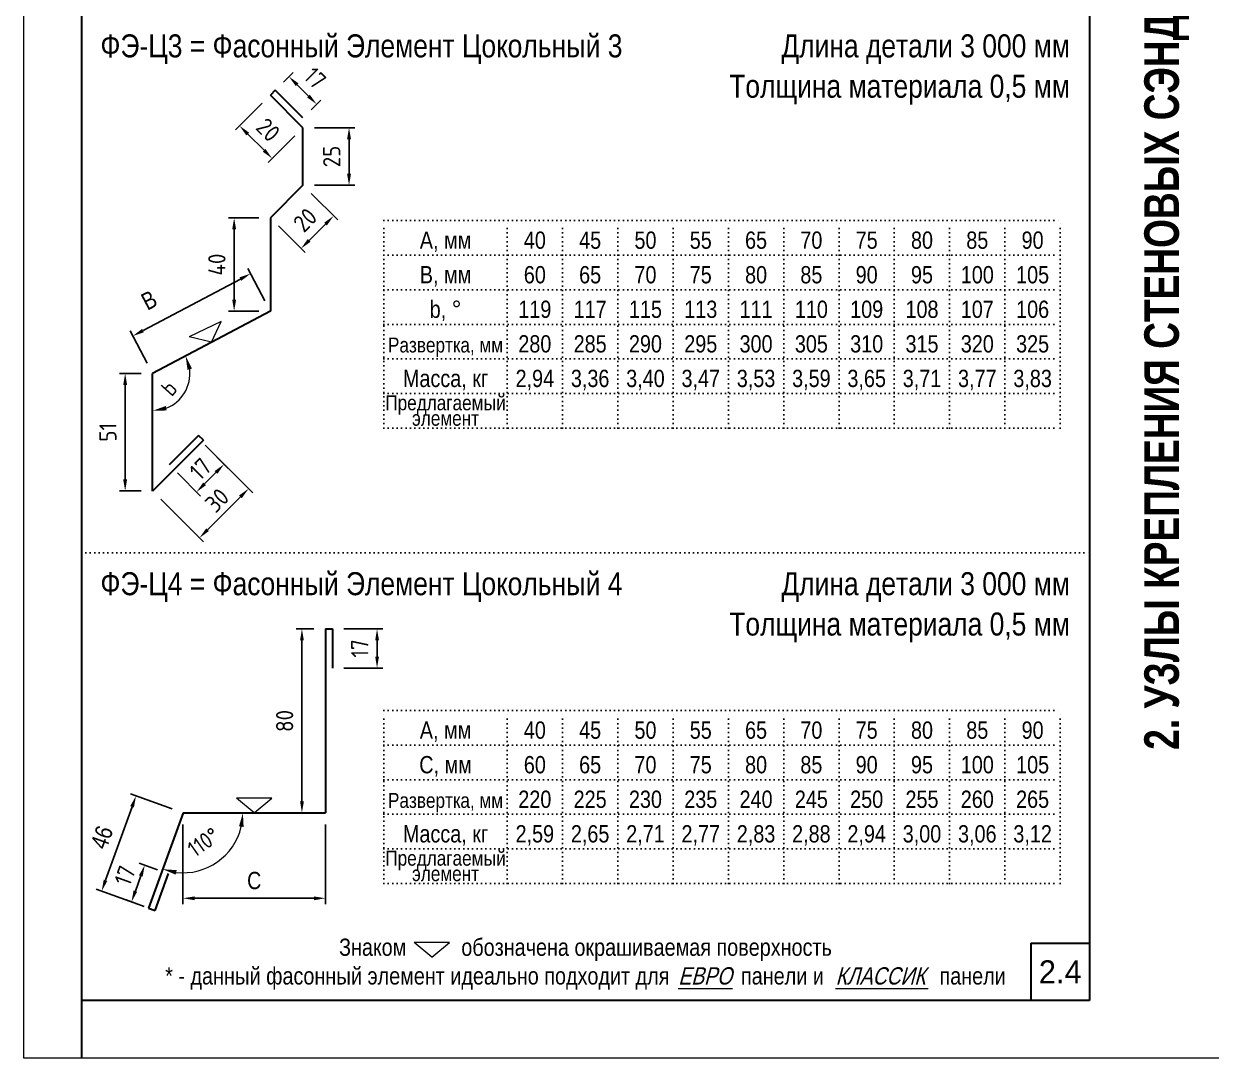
# Model space of a CAD drawing. Extents: x 5821 to 16321, y -13531 to 5774.
# Drawn here: x 8971 to 10002, y 4289 to 5187 of the extents above; entities that cross this region are included whole.
import ezdxf
from ezdxf.enums import TextEntityAlignment as Align

# ---------------------------------------------------------------- set-up
doc = ezdxf.new("R2010")
doc.units = 0
doc.header["$LTSCALE"] = 3
doc.linetypes.add('DOT2', pattern=[0.125, 0, -0.125])
doc.layers.get('0').update_dxf_attribs({"linetype": 'CONTINUOUS', "lineweight": 30})
doc.layers.get('DEFPOINTS').update_dxf_attribs({"linetype": 'CONTINUOUS'})
for name, color, linetype, lineweight in [('Logo', 1, 'CONTINUOUS', 9), ('new_fill', 8, 'CONTINUOUS', 13), ('RAZMER', 7, 'CONTINUOUS', 9), ('Нащельники', 1, 'CONTINUOUS', 30)]:
    doc.layers.add(name, color=color, linetype=linetype, lineweight=lineweight)
doc.layers.add('Punktir', color=7, linetype='CONTINUOUS')
doc.styles.add('LOGO', font='HATTEN.TTF')
doc.styles.add('ROMANS', font='romans.shx', dxfattribs={"width": 0.85})
doc.styles.add('style1', font='ARIALN.TTF')
doc.styles.add('style2', font='impact.TTF')
doc.styles.add('курсив', font='ARIAL.TTF', dxfattribs={"width": 0.8, "oblique": 15})
doc.dimstyles.new('2.5', dxfattribs={"dimscale": 5, "dimtxt": 3, "dimasz": 2, "dimexe": 1, "dimexo": 2, "dimgap": 0, "dimtad": 0, "dimdec": 0, "dimlfac": 0.5, "dimzin": 9, "dimdsep": 46, "dimtxsty": 'ROMANS', "dimcen": -3, "dimdle": 1, "dimclrd": 256, "dimclre": 256, "dimclrt": 256, "dimadec": 0, "dimazin": 0, "dimtfac": 1, "dimtdec": 0, "dimtofl": 0, "dimtmove": 2, "dimatfit": 3, "dimfxl": 0, "dimtvp": 1, "dimtolj": 1, "dimtzin": 9, "dimarcsym": 0})
doc.dimstyles.get("Standard").update_dxf_attribs({"dimscale": 0, "dimtxt": 3, "dimasz": 3, "dimexe": 2.5, "dimexo": 2.5, "dimgap": 1.5, "dimtad": 0, "dimdec": 0, "dimzin": 9, "dimdsep": 46, "dimtxsty": 'ROMANS', "dimcen": -3, "dimdle": 1.25, "dimadec": 0, "dimazin": 0, "dimtfac": 0.75, "dimtdec": 0, "dimtofl": 0, "dimtmove": 2, "dimatfit": 3, "dimfxl": 0, "dimtvp": 1.5, "dimtolj": 1, "dimtzin": 0, "dimarcsym": 0})

# ---------------------------------------------------------------- blocks, each defined once
blk = doc.blocks.new('*D91')
at = {"layer": 'DEFPOINTS', "color": 0, "transparency": 16777216}
for p in [(9109.3, 4502.4), (9109.3, 4502.4), (9238.9, 4502.4), (9124.3, 4452.6), (9079.5, 4419.7)]:
    blk.add_point(p, dxfattribs=at)
at = {"layer": 'RAZMER', "color": 0, "lineweight": 0, "transparency": 16777216}
blk.add_arc((9109.3, 4502.4), 52, 263.4206, 346.7418, dxfattribs=at)
at = {"layer": 'RAZMER', "color": 0, "transparency": 16777216}
for points in [[(9157.9, 4490.7), (9161.9, 4490.2), (9161.3, 4502.4)], [(9102.9, 4448.8), (9103.8, 4452.7), (9091.7, 4453.5)]]:
    blk.add_solid(points, dxfattribs=at)
at = {"layer": 'RAZMER', "color": 0, "transparency": 16777216, "insert": (9127.1, 4477), "char_height": 14, "attachment_point": 5, "rotation": 35.0812, "style": 'ROMANS'}
blk.add_mtext('\\A1;110°', dxfattribs=at)
blk = doc.blocks.new('*D85')
at = {"layer": 'DEFPOINTS', "color": 0, "transparency": 16777216}
for p in [(9109.3, 4502.4), (9038.7, 4434.4), (9079.5, 4419.7)]:
    blk.add_point(p, dxfattribs=at)
at = {"layer": 'RAZMER', "lineweight": -2, "transparency": 16777216}
for p, q in [((9099.9, 4505.8), (9063.8, 4518.8)), ((9065.1, 4507.7), (9042.1, 4443.9)), ((9070.1, 4423.1), (9034, 4436.1))]:
    blk.add_line(p, q, dxfattribs=at)
at = {"layer": 'RAZMER', "transparency": 16777216}
for points in [[(9063.5, 4508.3), (9066.7, 4507.1), (9068.5, 4517.1)], [(9040.5, 4444.4), (9043.6, 4443.3), (9038.7, 4434.4)]]:
    blk.add_solid(points, dxfattribs=at)
at = {"layer": 'RAZMER', "transparency": 16777216, "insert": (9038.9, 4481.1), "char_height": 15, "attachment_point": 5, "rotation": 70.1623, "style": 'ROMANS'}
blk.add_mtext('\\A1;{\\ftxt|b0|i0|c204|p0;4\\ftxt|b0|i0|c0|p0;6}', dxfattribs=at)
blk = doc.blocks.new('*D86')
at = {"layer": 'DEFPOINTS', "color": 0, "transparency": 16777216}
for p in [(9096.7, 4449.7), (9064.6, 4425.1), (9085.1, 4417.7)]:
    blk.add_point(p, dxfattribs=at)
at = {"layer": 'RAZMER', "lineweight": -2, "transparency": 16777216}
for p, q in [((9087.3, 4453.1), (9071.4, 4458.8)), ((9072.7, 4447.7), (9068, 4434.5)), ((9075.7, 4421.1), (9059.9, 4426.8))]:
    blk.add_line(p, q, dxfattribs=at)
at = {"layer": 'RAZMER', "transparency": 16777216}
for points in [[(9071.1, 4448.2), (9074.3, 4447.1), (9076.1, 4457.1)], [(9066.4, 4435.1), (9069.5, 4433.9), (9064.6, 4425.1)]]:
    blk.add_solid(points, dxfattribs=at)
at = {"layer": 'RAZMER', "transparency": 16777216, "insert": (9058.9, 4448), "char_height": 15, "attachment_point": 5, "rotation": 70.1623, "style": 'ROMANS'}
blk.add_mtext('\\A1;17', dxfattribs=at)
blk = doc.blocks.new('*D87')
at = {"layer": 'DEFPOINTS', "color": 0, "transparency": 16777216}
for p in [(9109.3, 4502.4), (9232.9, 4502.4), (9232.9, 4428.3)]:
    blk.add_point(p, dxfattribs=at)
at = {"layer": 'RAZMER', "lineweight": -2, "transparency": 16777216}
for p, q in [((9109.3, 4492.4), (9109.3, 4423.3)), ((9232.9, 4492.4), (9232.9, 4423.3)), ((9119.3, 4428.3), (9222.9, 4428.3))]:
    blk.add_line(p, q, dxfattribs=at)
at = {"layer": 'RAZMER', "transparency": 16777216}
for points in [[(9119.3, 4429.9), (9119.3, 4426.6), (9109.3, 4428.3)], [(9222.9, 4429.9), (9222.9, 4426.6), (9232.9, 4428.3)]]:
    blk.add_solid(points, dxfattribs=at)
at = {"layer": 'RAZMER', "transparency": 16777216, "insert": (9171.1, 4443.6), "char_height": 15, "attachment_point": 5, "style": 'ROMANS'}
blk.add_mtext('\\A1;{\\ftxt|b0|i0|c204|p0;С}', dxfattribs=at)
blk = doc.blocks.new('*D73')
at = {"layer": 'DEFPOINTS', "color": 0, "transparency": 16777216}
for p in [(9189.4, 5129.6), (9225.3, 5117.5), (9213.4, 5105.6)]:
    blk.add_point(p, dxfattribs=at)
at = {"layer": 'RAZMER', "lineweight": -2, "transparency": 16777216}
for p, q in [((9196.4, 5136.7), (9204.8, 5145)), ((9208.3, 5134.4), (9218.2, 5124.5)), ((9220.5, 5112.7), (9228.8, 5121))]:
    blk.add_line(p, q, dxfattribs=at)
at = {"layer": 'RAZMER', "transparency": 16777216}
for points in [[(9209.5, 5135.6), (9207.1, 5133.3), (9201.2, 5141.5)], [(9219.4, 5125.7), (9217, 5123.4), (9225.3, 5117.5)]]:
    blk.add_solid(points, dxfattribs=at)
at = {"layer": 'RAZMER', "transparency": 16777216, "insert": (9223.9, 5140.1), "char_height": 15, "attachment_point": 5, "rotation": 315, "style": 'ROMANS'}
blk.add_mtext('\\A1;17', dxfattribs=at)
blk = doc.blocks.new('*D74')
at = {"layer": 'DEFPOINTS', "color": 0, "transparency": 16777216}
for p in [(9185.1, 5125.4), (9213.4, 5097.1), (9186.7, 5070.4)]:
    blk.add_point(p, dxfattribs=at)
at = {"layer": 'RAZMER', "lineweight": -2, "transparency": 16777216}
for p, q in [((9178.1, 5118.3), (9154.9, 5095.2)), ((9165.5, 5091.6), (9179.6, 5077.5)), ((9206.3, 5090), (9183.2, 5066.9))]:
    blk.add_line(p, q, dxfattribs=at)
at = {"layer": 'RAZMER', "transparency": 16777216}
for points in [[(9166.7, 5092.8), (9164.3, 5090.4), (9158.4, 5098.7)], [(9180.8, 5078.7), (9178.5, 5076.3), (9186.7, 5070.4)]]:
    blk.add_solid(points, dxfattribs=at)
at = {"layer": 'RAZMER', "transparency": 16777216, "insert": (9183.2, 5095.2), "char_height": 15, "attachment_point": 5, "rotation": 315, "style": 'ROMANS'}
blk.add_mtext('\\A1;20', dxfattribs=at)
blk = doc.blocks.new('*D75')
at = {"layer": 'DEFPOINTS', "color": 0, "transparency": 16777216}
for p in [(9213.4, 5097.1), (9213.4, 5047.1), (9253.4, 5047.1)]:
    blk.add_point(p, dxfattribs=at)
at = {"layer": 'RAZMER', "lineweight": -2, "transparency": 16777216}
for p, q in [((9223.4, 5097.1), (9258.4, 5097.1)), ((9253.4, 5087.1), (9253.4, 5057.1)), ((9223.4, 5047.1), (9258.4, 5047.1))]:
    blk.add_line(p, q, dxfattribs=at)
at = {"layer": 'RAZMER', "transparency": 16777216}
for points in [[(9251.7, 5087.1), (9255.1, 5087.1), (9253.4, 5097.1)], [(9251.7, 5057.1), (9255.1, 5057.1), (9253.4, 5047.1)]]:
    blk.add_solid(points, dxfattribs=at)
at = {"layer": 'RAZMER', "transparency": 16777216, "insert": (9238.4, 5072.1), "char_height": 15, "attachment_point": 5, "rotation": 90, "style": 'ROMANS'}
blk.add_mtext('\\A1;25', dxfattribs=at)
blk = doc.blocks.new('*D76')
at = {"layer": 'DEFPOINTS', "color": 0, "transparency": 16777216}
for p in [(9213.4, 5047.1), (9185.1, 5018.8), (9211.7, 4992.2)]:
    blk.add_point(p, dxfattribs=at)
at = {"layer": 'RAZMER', "lineweight": -2, "transparency": 16777216}
for p, q in [((9220.5, 5040), (9243.6, 5017)), ((9192.2, 5011.8), (9215.3, 4988.7)), ((9233, 5013.4), (9218.8, 4999.3))]:
    blk.add_line(p, q, dxfattribs=at)
at = {"layer": 'RAZMER', "transparency": 16777216}
for points in [[(9231.8, 5014.6), (9234.1, 5012.2), (9240, 5020.5)], [(9217.6, 5000.5), (9220, 4998.1), (9211.7, 4992.2)]]:
    blk.add_solid(points, dxfattribs=at)
at = {"layer": 'RAZMER', "transparency": 16777216, "insert": (9215.3, 5017), "char_height": 15, "attachment_point": 5, "rotation": 45, "style": 'ROMANS'}
blk.add_mtext('\\A1;20', dxfattribs=at)
blk = doc.blocks.new('*D77')
at = {"layer": 'DEFPOINTS', "color": 0, "transparency": 16777216}
for p in [(9185.1, 5018.8), (9153.7, 4937.9), (9185.1, 4937.9)]:
    blk.add_point(p, dxfattribs=at)
at = {"layer": 'RAZMER', "lineweight": -2, "transparency": 16777216}
for p, q in [((9175.1, 5018.8), (9148.7, 5018.8)), ((9153.7, 5008.8), (9153.7, 4947.9)), ((9175.1, 4937.9), (9148.7, 4937.9))]:
    blk.add_line(p, q, dxfattribs=at)
at = {"layer": 'RAZMER', "transparency": 16777216}
for points in [[(9152, 5008.8), (9155.4, 5008.8), (9153.7, 5018.8)], [(9152, 4947.9), (9155.4, 4947.9), (9153.7, 4937.9)]]:
    blk.add_solid(points, dxfattribs=at)
at = {"layer": 'RAZMER', "transparency": 16777216, "insert": (9138.7, 4978.3), "char_height": 15, "attachment_point": 5, "rotation": 90, "style": 'ROMANS'}
blk.add_mtext('\\A1;40', dxfattribs=at)
blk = doc.blocks.new('*D78')
at = {"layer": 'DEFPOINTS', "color": 0, "transparency": 16777216}
for p in [(9082.9, 4883.8), (9059.1, 4781.8), (9082.9, 4781.8)]:
    blk.add_point(p, dxfattribs=at)
at = {"layer": 'RAZMER', "lineweight": -2, "transparency": 16777216}
for p, q in [((9072.9, 4883.8), (9054.1, 4883.8)), ((9059.1, 4873.8), (9059.1, 4791.8)), ((9072.9, 4781.8), (9054.1, 4781.8))]:
    blk.add_line(p, q, dxfattribs=at)
at = {"layer": 'RAZMER', "transparency": 16777216}
for points in [[(9057.4, 4873.8), (9060.8, 4873.8), (9059.1, 4883.8)], [(9057.4, 4791.8), (9060.8, 4791.8), (9059.1, 4781.8)]]:
    blk.add_solid(points, dxfattribs=at)
at = {"layer": 'RAZMER', "transparency": 16777216, "insert": (9044.1, 4832.8), "char_height": 15, "attachment_point": 5, "rotation": 90, "style": 'ROMANS'}
blk.add_mtext('\\A1;51', dxfattribs=at)
blk = doc.blocks.new('*D79')
at = {"layer": 'DEFPOINTS', "color": 0, "transparency": 16777216}
for p in [(9185.1, 4937.9), (9065.7, 4916.3), (9082.9, 4883.8)]:
    blk.add_point(p, dxfattribs=at)
at = {"layer": 'RAZMER', "lineweight": -2, "transparency": 16777216}
for p, q in [((9180.4, 4946.7), (9165.6, 4974.8)), ((9159.1, 4965.7), (9074.6, 4921)), ((9078.3, 4892.6), (9063.4, 4920.7))]:
    blk.add_line(p, q, dxfattribs=at)
at = {"layer": 'RAZMER', "transparency": 16777216}
for points in [[(9158.3, 4967.2), (9159.8, 4964.2), (9167.9, 4970.4)], [(9073.8, 4922.5), (9075.3, 4919.5), (9065.7, 4916.3)]]:
    blk.add_solid(points, dxfattribs=at)
at = {"layer": 'RAZMER', "transparency": 16777216, "insert": (9079.9, 4947.4), "char_height": 15, "attachment_point": 5, "rotation": 27.8842, "style": 'ROMANS'}
blk.add_mtext('\\A1;{\\ftxt|b0|i0|c204|p0;В}', dxfattribs=at)
blk = doc.blocks.new('*D80')
at = {"layer": 'DEFPOINTS', "color": 0, "transparency": 16777216}
for p in [(9125.6, 4824.4), (9166.2, 4783.8), (9082.9, 4781.8)]:
    blk.add_point(p, dxfattribs=at)
at = {"layer": 'RAZMER', "lineweight": -2, "transparency": 16777216}
for p, q in [((9132.6, 4817.4), (9169.8, 4780.2)), ((9090, 4774.7), (9127.1, 4737.6)), ((9130.7, 4748.2), (9159.2, 4776.7))]:
    blk.add_line(p, q, dxfattribs=at)
at = {"layer": 'RAZMER', "transparency": 16777216}
for points in [[(9158, 4777.9), (9160.3, 4775.5), (9166.2, 4783.8)], [(9129.5, 4749.4), (9131.8, 4747), (9123.6, 4741.1)]]:
    blk.add_solid(points, dxfattribs=at)
at = {"layer": 'RAZMER', "transparency": 16777216, "insert": (9138.8, 4773.7), "char_height": 15, "attachment_point": 5, "rotation": 45, "style": 'ROMANS'}
blk.add_mtext('\\A1;30', dxfattribs=at)
blk = doc.blocks.new('*D81')
at = {"layer": 'DEFPOINTS', "color": 0, "transparency": 16777216}
for p in [(9185.1, 4937.9), (9082.9, 4883.8), (9082.9, 4883.8), (9114.7, 4877.4), (9082.9, 4833.8)]:
    blk.add_point(p, dxfattribs=at)
at = {"layer": 'RAZMER', "color": 0, "lineweight": 0, "transparency": 16777216}
blk.add_arc((9082.9, 4883.8), 32.4, 291.3525, 6.5317, dxfattribs=at)
at = {"layer": 'RAZMER', "color": 0, "transparency": 16777216}
for points in [[(9113.2, 4886.9), (9117, 4888.1), (9111.6, 4898.9)], [(9095.1, 4851.7), (9094.4, 4855.6), (9082.9, 4851.4)]]:
    blk.add_solid(points, dxfattribs=at)
at = {"layer": 'RAZMER', "color": 0, "transparency": 16777216, "insert": (9097.2, 4871), "char_height": 14, "attachment_point": 5, "rotation": 47.9903, "style": 'ROMANS'}
blk.add_mtext('\\A1;b', dxfattribs=at)
blk = doc.blocks.new('*D82')
at = {"layer": 'DEFPOINTS', "color": 0, "transparency": 16777216}
for p in [(9121.3, 4828.7), (9097.3, 4804.6), (9145, 4805)]:
    blk.add_point(p, dxfattribs=at)
at = {"layer": 'RAZMER', "lineweight": -2, "transparency": 16777216}
for p, q in [((9128.4, 4821.6), (9148.6, 4801.4)), ((9104.4, 4797.6), (9124.5, 4777.4)), ((9128, 4788), (9137.9, 4797.9))]:
    blk.add_line(p, q, dxfattribs=at)
at = {"layer": 'RAZMER', "transparency": 16777216}
for points in [[(9136.8, 4799.1), (9139.1, 4796.7), (9145, 4805)], [(9126.9, 4789.2), (9129.2, 4786.8), (9121, 4780.9)]]:
    blk.add_solid(points, dxfattribs=at)
at = {"layer": 'RAZMER', "transparency": 16777216, "insert": (9124.4, 4800.9), "char_height": 15, "attachment_point": 5, "rotation": 45, "style": 'ROMANS'}
blk.add_mtext('\\A1;17', dxfattribs=at)
blk = doc.blocks.new('*D83')
at = {"layer": 'DEFPOINTS', "color": 0, "transparency": 16777216}
for p in [(9232.9, 4662.1), (9212.5, 4502.4), (9232.9, 4502.4)]:
    blk.add_point(p, dxfattribs=at)
at = {"layer": 'RAZMER', "lineweight": -2, "transparency": 16777216}
for p, q in [((9222.9, 4662.1), (9207.5, 4662.1)), ((9212.5, 4652.1), (9212.5, 4512.4)), ((9222.9, 4502.4), (9207.5, 4502.4))]:
    blk.add_line(p, q, dxfattribs=at)
at = {"layer": 'RAZMER', "transparency": 16777216}
for points in [[(9210.9, 4652.1), (9214.2, 4652.1), (9212.5, 4662.1)], [(9210.9, 4512.4), (9214.2, 4512.4), (9212.5, 4502.4)]]:
    blk.add_solid(points, dxfattribs=at)
at = {"layer": 'RAZMER', "transparency": 16777216, "insert": (9197.5, 4582.2), "char_height": 15, "attachment_point": 5, "rotation": 90, "style": 'ROMANS'}
blk.add_mtext('\\A1;80', dxfattribs=at)
blk = doc.blocks.new('*D90')
at = {"layer": 'DEFPOINTS', "color": 0, "transparency": 16777216}
for p in [(9238.9, 4662.1), (9238.9, 4628.1), (9277.7, 4628.1)]:
    blk.add_point(p, dxfattribs=at)
at = {"layer": 'RAZMER', "lineweight": -2, "transparency": 16777216}
for p, q in [((9248.9, 4662.1), (9282.7, 4662.1)), ((9277.7, 4652.1), (9277.7, 4638.1)), ((9248.9, 4628.1), (9282.7, 4628.1))]:
    blk.add_line(p, q, dxfattribs=at)
at = {"layer": 'RAZMER', "transparency": 16777216}
for points in [[(9276.1, 4652.1), (9279.4, 4652.1), (9277.7, 4662.1)], [(9276.1, 4638.1), (9279.4, 4638.1), (9277.7, 4628.1)]]:
    blk.add_solid(points, dxfattribs=at)
at = {"layer": 'RAZMER', "transparency": 16777216, "insert": (9262.7, 4645.1), "char_height": 15, "attachment_point": 5, "rotation": 90, "style": 'ROMANS'}
blk.add_mtext('\\A1;17', dxfattribs=at)

msp = doc.modelspace()

# ---------------------------------------------------------------- linework, layer by layer
at = {"color": 1}
for p, q in [((9021.09, 5701.59), (9021.09, 4289.44)), ((9896.09, 5701.59), (9896.09, 4339.44)), ((9845.18, 4389.44), (9896.09, 4389.44)), ((9845.18, 4389.44), (9845.18, 4339.44)), ((9896.09, 4339.44), (9021.09, 4339.44))]:
    msp.add_line(p, q, dxfattribs=at)
at = {"layer": 'Logo'}
for p, q in [((9539.07, 4349.88), (9586.31, 4349.88)), ((9675.69, 4349.88), (9756.14, 4349.88))]:
    msp.add_line(p, q, dxfattribs=at)
at = {"layer": 'Punktir', "linetype": 'DOT2', "ltscale": 10}
for p, q in [((9283.64, 4836.43), (9283.64, 5016.43)), ((9283.64, 5016.43), (9870.64, 5016.43)), ((9390.64, 4836.43), (9390.64, 5016.43)), ((9438.64, 4836.43), (9438.64, 5016.43)), ((9486.64, 4836.43), (9486.64, 5016.43)), ((9534.64, 4836.43), (9534.64, 5016.43)), ((9582.64, 4836.43), (9582.64, 5016.43)), ((9630.64, 4836.43), (9630.64, 5016.43)), ((9678.64, 4836.43), (9678.64, 5016.43)), ((9726.64, 4836.43), (9726.64, 5016.43)), ((9774.64, 4836.43), (9774.64, 5016.43)), ((9822.64, 4836.43), (9822.64, 5016.43)), ((9870.64, 4836.43), (9870.64, 5016.43)), ((9283.64, 4986.43), (9870.64, 4986.43)), ((9283.64, 4956.43), (9870.64, 4956.43)), ((9283.64, 4926.43), (9870.64, 4926.43)), ((9283.64, 4896.43), (9870.64, 4896.43)), ((9283.64, 4866.43), (9870.64, 4866.43)), ((9283.64, 4836.43), (9870.64, 4836.43)), ((9021.09, 4728.14), (9896.09, 4728.14)), ((9283.64, 4441.18), (9283.64, 4591.18)), ((9283.64, 4591.18), (9870.64, 4591.18)), ((9390.64, 4441.18), (9390.64, 4591.18)), ((9438.64, 4441.18), (9438.64, 4591.18)), ((9486.64, 4441.18), (9486.64, 4591.18)), ((9534.64, 4441.18), (9534.64, 4591.18)), ((9582.64, 4441.18), (9582.64, 4591.18)), ((9630.64, 4441.18), (9630.64, 4591.18)), ((9678.64, 4441.18), (9678.64, 4591.18)), ((9726.64, 4441.18), (9726.64, 4591.18)), ((9774.64, 4441.18), (9774.64, 4591.18)), ((9822.64, 4441.18), (9822.64, 4591.18)), ((9870.64, 4441.18), (9870.64, 4591.18)), ((9283.64, 4561.18), (9870.64, 4561.18)), ((9283.64, 4531.18), (9870.64, 4531.18)), ((9283.64, 4501.18), (9870.64, 4501.18)), ((9283.64, 4471.18), (9870.64, 4471.18)), ((9283.64, 4441.18), (9870.64, 4441.18))]:
    msp.add_line(p, q, dxfattribs=at)
at = {"layer": 'RAZMER'}
for p, q in [((9142.4, 4928.9), (9114.67, 4915.54)), ((9134.03, 4910.82), (9142.4, 4928.9)), ((9134.03, 4910.82), (9114.67, 4915.54)), ((9186.52, 4515.04), (9155.73, 4515.04)), ((9171.13, 4502.38), (9155.73, 4515.04)), ((9171.13, 4502.38), (9186.52, 4515.04)), ((9325.29, 4377.17), (9309.89, 4389.83)), ((9340.68, 4389.83), (9309.89, 4389.83)), ((9325.29, 4377.17), (9340.68, 4389.83))]:
    msp.add_line(p, q, dxfattribs=at)
msp.add_lwpolyline([(8971.09, 5774.44), (10021.09, 5774.44), (10021.09, 4289.44), (8971.09, 4289.44)], close=True, dxfattribs=at)
at = {"layer": 'Нащельники'}
for p, q in [((9189.37, 5129.64), (9185.12, 5125.4)), ((9213.41, 5097.11), (9185.12, 5125.4)), ((9213.41, 5105.6), (9189.37, 5129.64)), ((9213.41, 5047.11), (9213.41, 5097.11)), ((9213.41, 5047.11), (9185.12, 5018.83)), ((9185.12, 5018.83), (9185.12, 4937.85)), ((9185.12, 4937.85), (9082.93, 4883.78)), ((9082.93, 4781.78), (9082.93, 4883.78)), ((9126.99, 4825.84), (9082.93, 4781.78)), ((9122.75, 4830.08), (9097.29, 4804.62)), ((9126.99, 4825.84), (9122.75, 4830.08)), ((9232.93, 4662.1), (9232.93, 4502.38)), ((9232.93, 4662.1), (9238.93, 4662.1)), ((9238.93, 4662.1), (9238.93, 4628.1)), ((9109.32, 4502.38), (9079.5, 4419.72)), ((9109.32, 4502.38), (9232.93, 4502.38)), ((9085.14, 4417.68), (9096.68, 4449.66)), ((9079.5, 4419.72), (9085.14, 4417.68))]:
    msp.add_line(p, q, dxfattribs=at)

# ---------------------------------------------------------------- texts
at = {"style": 'style1'}
for s, p in [('ФЭ-Ц3 = Фасонный Элемент Цокольный 3', (9037.63, 5158.14)), ('ФЭ-Ц4 = Фасонный Элемент Цокольный 4', (9037.63, 4691.33))]:
    msp.add_text(s, height=20, dxfattribs=at).set_placement(p)
for s, p in [('Длина детали 3 000 мм', (9879.09, 5158.14)), ('Толщина материала 0,5 мм', (9879.09, 5123.14)), ('Длина детали 3 000 мм', (9879.09, 4691.33)), ('Толщина материала 0,5 мм', (9879.09, 4656.33))]:
    msp.add_text(s, height=20, dxfattribs=at).set_placement(p, align=Align.RIGHT)
for s, height, p in [('А, мм', 15, (9337.14, 4992.01)), ('40', 15, (9414.64, 4992.01)), ('45', 15, (9462.64, 4992.01)), ('50', 15, (9510.64, 4992.01)), ('55', 15, (9558.64, 4992.01)), ('65', 15, (9606.64, 4992.01)), ('70', 15, (9654.64, 4992.01)), ('75', 15, (9702.64, 4992.01)), ('80', 15, (9750.64, 4992.01)), ('85', 15, (9798.64, 4992.01)), ('90', 15, (9846.64, 4992.01)), ('В, мм', 15, (9337.14, 4962.01)), ('60', 15, (9414.64, 4962.01)), ('65', 15, (9462.64, 4962.01)), ('70', 15, (9510.64, 4962.01)), ('75', 15, (9558.64, 4962.01)), ('80', 15, (9606.64, 4962.01)), ('85', 15, (9654.64, 4962.01)), ('90', 15, (9702.64, 4962.01)), ('95', 15, (9750.64, 4962.01)), ('100', 15, (9798.64, 4962.01)), ('105', 15, (9846.64, 4962.01)), ('b, %%d', 15, (9337.14, 4932.01)), ('119', 15, (9414.64, 4932.01)), ('117', 15, (9462.64, 4932.01)), ('115', 15, (9510.64, 4932.01)), ('113', 15, (9558.64, 4932.01)), ('111', 15, (9606.64, 4932.01)), ('110', 15, (9654.64, 4932.01)), ('109', 15, (9702.64, 4932.01)), ('108', 15, (9750.64, 4932.01)), ('107', 15, (9798.64, 4932.01)), ('106', 15, (9846.64, 4932.01)), ('280', 15, (9414.64, 4902.01)), ('285', 15, (9462.64, 4902.01)), ('290', 15, (9510.64, 4902.01)), ('295', 15, (9558.64, 4902.01)), ('300', 15, (9606.64, 4902.01)), ('305', 15, (9654.64, 4902.01)), ('310', 15, (9702.64, 4902.01)), ('315', 15, (9750.64, 4902.01)), ('320', 15, (9798.64, 4902.01)), ('325', 15, (9846.64, 4902.01)), ('Развертка, мм', 13, (9337.14, 4902.01)), ('Масса, кг', 15, (9337.14, 4872.01)), ('2,94', 15, (9414.64, 4872.01)), ('3,36', 15, (9462.64, 4872.01)), ('3,40', 15, (9510.64, 4872.01)), ('3,47', 15, (9558.64, 4872.01)), ('3,53', 15, (9606.64, 4872.01)), ('3,59', 15, (9654.64, 4872.01)), ('3,65', 15, (9702.64, 4872.01)), ('3,71', 15, (9750.64, 4872.01)), ('3,77', 15, (9798.64, 4872.01)), ('3,83', 15, (9846.64, 4872.01)), ('Предлагаемый', 13, (9337.14, 4851.84)), ('элемент', 13, (9337.14, 4838.43)), ('А, мм', 15, (9337.14, 4566.75)), ('40', 15, (9414.64, 4566.75)), ('45', 15, (9462.64, 4566.75)), ('50', 15, (9510.64, 4566.75)), ('55', 15, (9558.64, 4566.75)), ('65', 15, (9606.64, 4566.75)), ('70', 15, (9654.64, 4566.75)), ('75', 15, (9702.64, 4566.75)), ('80', 15, (9750.64, 4566.75)), ('85', 15, (9798.64, 4566.75)), ('90', 15, (9846.64, 4566.75)), ('С, мм', 15, (9337.14, 4536.75)), ('60', 15, (9414.64, 4536.75)), ('65', 15, (9462.64, 4536.75)), ('70', 15, (9510.64, 4536.75)), ('75', 15, (9558.64, 4536.75)), ('80', 15, (9606.64, 4536.75)), ('85', 15, (9654.64, 4536.75)), ('90', 15, (9702.64, 4536.75)), ('95', 15, (9750.64, 4536.75)), ('100', 15, (9798.64, 4536.75)), ('105', 15, (9846.64, 4536.75)), ('Развертка, мм', 13, (9337.14, 4506.75)), ('220', 15, (9414.64, 4506.75)), ('225', 15, (9462.64, 4506.75)), ('230', 15, (9510.64, 4506.75)), ('235', 15, (9558.64, 4506.75)), ('240', 15, (9606.64, 4506.75)), ('245', 15, (9654.64, 4506.75)), ('250', 15, (9702.64, 4506.75)), ('255', 15, (9750.64, 4506.75)), ('260', 15, (9798.64, 4506.75)), ('265', 15, (9846.64, 4506.75)), ('Масса, кг', 15, (9337.14, 4476.75)), ('2,59', 15, (9414.64, 4476.75)), ('2,65', 15, (9462.64, 4476.75)), ('2,71', 15, (9510.64, 4476.75)), ('2,77', 15, (9558.64, 4476.75)), ('2,83', 15, (9606.64, 4476.75)), ('2,88', 15, (9654.64, 4476.75)), ('2,94', 15, (9702.64, 4476.75)), ('3,00', 15, (9750.64, 4476.75)), ('3,06', 15, (9798.64, 4476.75)), ('3,12', 15, (9846.64, 4476.75)), ('Предлагаемый', 13, (9337.14, 4456.59)), ('элемент', 13, (9337.14, 4443.18)), ('Знаком          обозначена окрашиваемая поверхность', 15, (9458.59, 4378.35)), ('* - данный фасонный элемент идеально подходит для             панели и                     панели', 15, (9458.59, 4353.44))]:
    msp.add_text(s, height=height, dxfattribs=at).set_placement(p, align=Align.CENTER)
at = {"color": 1, "style": 'курсив', "oblique": 15, "width": 0.8}
for s, p in [('ЕВРО', (9562.41, 4353.44)), ('КЛАССИК', (9714.7, 4353.44))]:
    msp.add_text(s, height=15, dxfattribs=at).set_placement(p, align=Align.CENTER)
at = {"layer": 'new_fill', "style": 'style2'}
msp.add_text('2. УЗЛЫ КРЕПЛЕНИЯ СТЕНОВЫХ СЭНДВИЧ-ПАНЕЛЕЙ', height=30, rotation=90, dxfattribs=at).set_placement((9958.59, 4995.52), align=Align.MIDDLE_CENTER)
at = {"layer": 'new_fill', "style": 'LOGO'}
msp.add_text('2.4', height=20, dxfattribs=at).set_placement((9870.64, 4364.44), align=Align.MIDDLE_CENTER)

# ---------------------------------------------------------------- dimensions: what is measured, and where the dimension line sits
at = {"layer": 'RAZMER'}
for p1, p2, distance, picture, middle in [((9189.37, 5129.64), (9213.41, 5105.6), 16.77, '*D73', (9223.85, 5140.09)), ((9185.12, 5125.4), (9213.41, 5097.11), -37.76, '*D74', (9183.17, 5095.16)), ((9213.41, 5047.11), (9185.12, 5018.83), 37.64, '*D76', (9215.28, 5016.96))]:
    dim = msp.add_aligned_dim(p1=p1, p2=p2, distance=distance, dimstyle='2.5', dxfattribs=at)
    dim.commit()
    dim.dimension.update_dxf_attribs({"geometry": picture, "text_midpoint": middle})
for base, p1, p2, picture, middle in [((9253.41, 5047.11), (9213.41, 5097.11), (9213.41, 5047.11), '*D75', (9238.41, 5072.11)), ((9153.7, 4937.85), (9185.12, 5018.83), (9185.12, 4937.85), '*D77', (9138.7, 4978.34)), ((9059.08, 4781.78), (9082.93, 4883.78), (9082.93, 4781.78), '*D78', (9044.08, 4832.78)), ((9212.52, 4502.38), (9232.93, 4662.1), (9232.93, 4502.38), '*D83', (9197.52, 4582.24)), ((9277.72, 4628.1), (9238.93, 4662.1), (9238.93, 4628.1), '*D90', (9262.72, 4645.1))]:
    dim = msp.add_linear_dim(base=base, p1=p1, p2=p2, angle=90, dimstyle='2.5', dxfattribs=at)
    dim.commit()
    dim.dimension.update_dxf_attribs({"geometry": picture, "text_midpoint": middle})
dim = msp.add_linear_dim(base=(9065.72, 4916.32), p1=(9185.12, 4937.85), p2=(9082.93, 4883.78), angle=207.8842, text='{\\ftxt|b0|i0|c204|p0;В}', dimstyle='2.5', dxfattribs=at)
dim.commit()
dim.dimension.update_dxf_attribs({"geometry": '*D79', "text_midpoint": (9079.94, 4947.37), "dimtype": 161})
dim = msp.add_angular_dim_2l(base=(9114.68, 4877.37), line1=((9082.93, 4883.78), (9082.93, 4833.78)), line2=((9185.12, 4937.85), (9082.93, 4883.78)), text='b', dimstyle='Standard', override={"dimscale": 1, "dimtxt": 14, "dimasz": 12, "dimlwd": 0}, dxfattribs=at)
dim.commit()
dim.dimension.update_dxf_attribs({"geometry": '*D81', "text_midpoint": (9097.15, 4870.97), "dimtype": 162})
for base, p1, p2, angle, picture, middle in [((9166.23, 4783.77), (9082.93, 4781.78), (9125.58, 4824.42), 45, '*D80', (9138.84, 4773.69)), ((9145.02, 4804.98), (9097.29, 4804.62), (9121.33, 4828.66), 45, '*D82', (9124.45, 4800.93)), ((9064.56, 4425.1), (9096.68, 4449.66), (9085.14, 4417.68), 250.16233, '*D86', (9058.86, 4447.98))]:
    dim = msp.add_linear_dim(base=base, p1=p1, p2=p2, angle=angle, dimstyle='2.5', dxfattribs=at)
    dim.commit()
    dim.dimension.update_dxf_attribs({"geometry": picture, "text_midpoint": middle, "dimtype": 161})
dim = msp.add_aligned_dim(p1=(9109.32, 4502.38), p2=(9079.5, 4419.72), distance=-43.41, text='{\\ftxt|b0|i0|c204|p0;4\\ftxt|b0|i0|c0|p0;6}', dimstyle='2.5', dxfattribs=at)
dim.commit()
dim.dimension.update_dxf_attribs({"geometry": '*D85', "text_midpoint": (9038.85, 4481.09)})
dim = msp.add_angular_dim_2l(base=(9124.32, 4452.62), line1=((9109.32, 4502.38), (9079.5, 4419.72)), line2=((9109.32, 4502.38), (9238.93, 4502.38)), dimstyle='Standard', override={"dimscale": 1, "dimtxt": 14, "dimasz": 12, "dimlwd": 0}, dxfattribs=at)
dim.commit()
dim.dimension.update_dxf_attribs({"geometry": '*D91', "text_midpoint": (9127.12, 4477.03)})
dim = msp.add_linear_dim(base=(9232.93, 4428.26), p1=(9109.32, 4502.38), p2=(9232.93, 4502.38), text='{\\ftxt|b0|i0|c204|p0;С}', dimstyle='2.5', dxfattribs=at)
dim.commit()
dim.dimension.update_dxf_attribs({"geometry": '*D87', "text_midpoint": (9171.13, 4443.58)})

doc.saveas('drawing.dxf')
